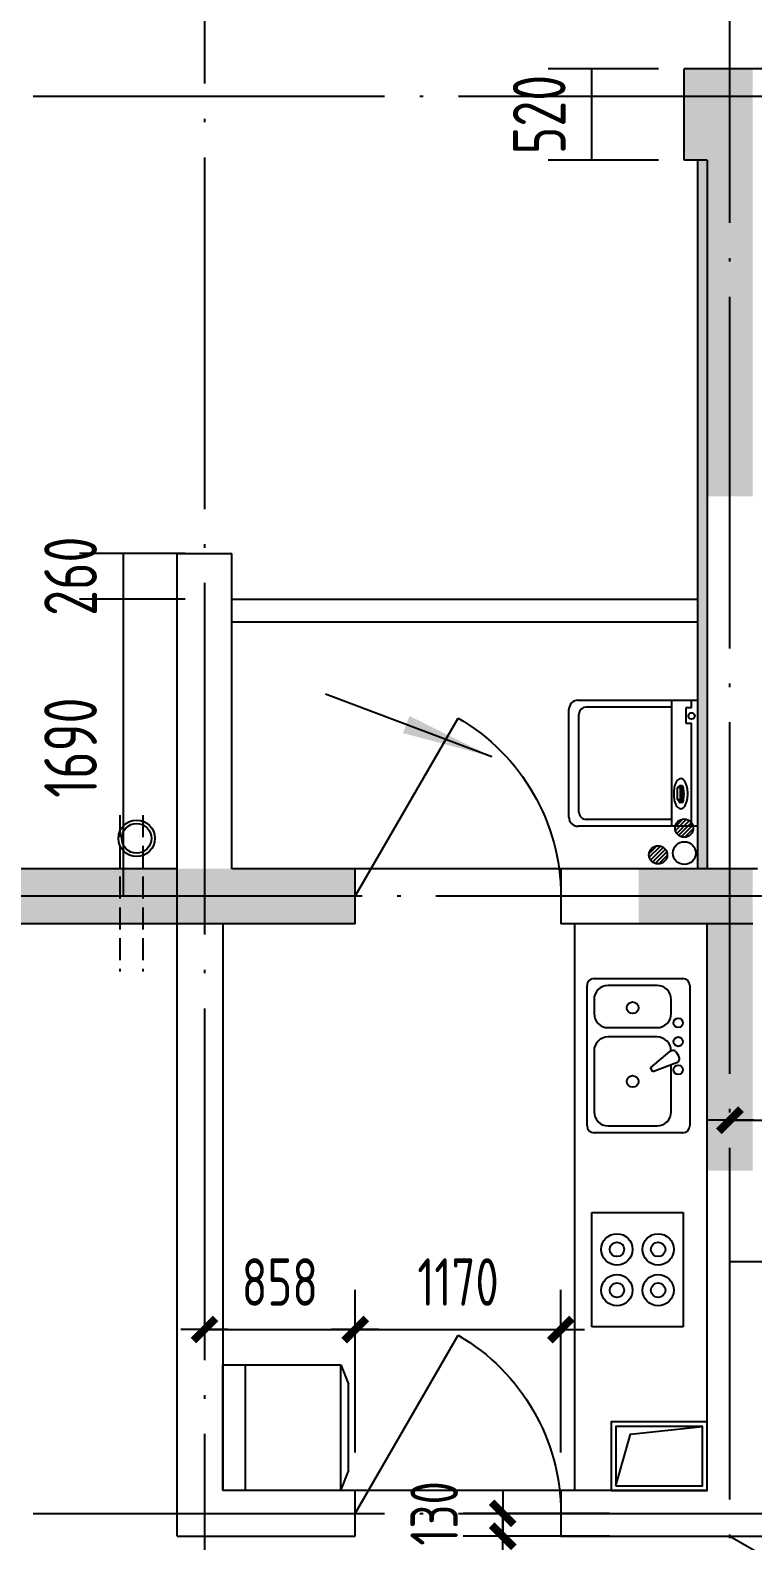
# Model space of a CAD drawing. Extents: x -726032 to 135930, y -151624 to 587044.
# Drawn here: x -586915 to -582804, y 564114 to 572705 of the extents above; entities that cross this region are included whole.
import ezdxf
from ezdxf.enums import TextEntityAlignment as Align

# ---------------------------------------------------------------- set-up
doc = ezdxf.new("R2010")
doc.units = 0
doc.header["$LTSCALE"] = 1000
doc.header["$MEASUREMENT"] = 0
doc.linetypes.add('DASH', pattern=[0.35, 0.25, -0.1])
doc.linetypes.add('DOTE', pattern=[2.42, 2, -0.2, 0.02, -0.2])
doc.layers.get('0').update_dxf_attribs({"linetype": 'CONTINUOUS'})
doc.layers.get('DEFPOINTS').update_dxf_attribs({"color": 1, "linetype": 'CONTINUOUS'})
for name, color, linetype in [('COLUMN', 170, 'CONTINUOUS'), ('DOTE', 8, 'DOTE'), ('GROUND', 45, 'CONTINUOUS'), ('JIAJU', 252, 'CONTINUOUS'), ('LVTRY', 6, 'CONTINUOUS'), ('PUB_DIM', 245, 'CONTINUOUS'), ('ROOF', 4, 'CONTINUOUS'), ('TOTHER', 7, 'CONTINUOUS'), ('WALL', 255, 'CONTINUOUS'), ('WINDOW', 155, 'CONTINUOUS'), ('WINDOW_TEXT', 7, 'CONTINUOUS'), ('空调', 245, 'CONTINUOUS'), ('雨水管', 20, 'CONTINUOUS')]:
    doc.layers.add(name, color=color, linetype=linetype)
doc.styles.add('DIM_FONT', font='isocp.shx', dxfattribs={"width": 0.8})
doc.styles.add('SIMPLEX', font='SIMPLEX.SHX')
doc.dimstyles.new('DIMA', dxfattribs={"dimtxt": 300, "dimasz": 1, "dimexe": 250, "dimexo": 300, "dimgap": 150, "dimtad": 1, "dimdec": 0, "dimzin": 0, "dimdsep": 46, "dimtxsty": 'DIM_FONT', "dimcen": 0.09, "dimse1": 1, "dimclrt": 142, "dimadec": 0, "dimazin": 0, "dimtfac": 1, "dimtdec": 0, "dimtix": 1, "dimtmove": 2, "dimatfit": 3, "dimfxl": 1, "dimtolj": 1, "dimtzin": 0, "dimarcsym": 0})
doc.dimstyles.new('DIMB', dxfattribs={"dimtxt": 300, "dimasz": 1, "dimexe": 250, "dimexo": 300, "dimgap": 150, "dimtad": 1, "dimdec": 0, "dimzin": 0, "dimdsep": 46, "dimtxsty": 'DIM_FONT', "dimcen": 0.09, "dimse2": 1, "dimclrt": 142, "dimadec": 0, "dimazin": 0, "dimtfac": 1, "dimtdec": 0, "dimtix": 1, "dimtmove": 2, "dimatfit": 3, "dimfxl": 1, "dimtolj": 1, "dimtzin": 0, "dimarcsym": 0})
doc.dimstyles.new('DIMN', dxfattribs={"dimtxt": 300, "dimasz": 1, "dimexe": 250, "dimexo": 300, "dimgap": 150, "dimtad": 1, "dimdec": 0, "dimzin": 0, "dimdsep": 46, "dimtxsty": 'DIM_FONT', "dimcen": 0.09, "dimclrt": 142, "dimadec": 0, "dimazin": 0, "dimtfac": 1, "dimtdec": 0, "dimtix": 1, "dimtmove": 2, "dimatfit": 3, "dimfxl": 1, "dimtolj": 1, "dimtzin": 0, "dimarcsym": 0})

# ---------------------------------------------------------------- blocks, each defined once
blk = doc.blocks.new('M_E29JIV')
at = {"color": 0, "linetype": 'ByBlock'}
for p, q in [((30.7, 337.5), (419.3, 337.5)), ((0, -306.8), (0, 306.8)), ((358, 306.8), (143.2, 306.8)), ((450, 306.8), (450, -306.8)), ((81.8, 245.5), (81.8, 40)), ((419.3, -20.5), (419.3, 245.5)), ((58.9, 31.4), (162.5, 70.2)), ((162.5, 70.2), (172.8, 52.5)), ((48.4, 2), (56.6, -12.3)), ((172.8, 52.5), (87.3, -17.8)), ((143.2, -81.8), (358, -81.8)), ((358, -122.7), (143.2, -122.7)), ((81.8, -184.1), (81.8, -245.5)), ((419.3, -245.5), (419.3, -184.1)), ((143.2, -306.8), (358, -306.8)), ((419.3, -337.5), (30.7, -337.5))]:
    blk.add_line(p, q, dxfattribs=at)
for centre, radius in [((250.6, 112.5), 25.6), ((51.1, 61.4), 20.5), ((51.1, -61.4), 20.5), ((51.1, -143.2), 20.5), ((250.6, -209.7), 25.6)]:
    blk.add_circle(centre, radius, dxfattribs=at)
for centre, radius, start, end in [((30.7, 306.8), 30.7, 90, 180), ((419.3, 306.8), 30.7, 0, 90), ((143.2, 245.5), 61.4, 90, 180), ((358, 245.5), 61.4, 0, 90), ((66.1, 12.3), 20.5, 110.53768, 210), ((74.3, -2), 20.5, 210, 309.46232), ((143.2, -20.5), 61.4, 180, 270), ((358, -20.5), 61.4, 270, 0), ((143.2, -184.1), 61.4, 90, 180), ((358, -184.1), 61.4, 0, 90), ((143.2, -245.5), 61.4, 180, 270), ((358, -245.5), 61.4, 270, 0), ((30.7, -306.8), 30.7, 180, 270), ((419.3, -306.8), 30.7, 270, 0)]:
    blk.add_arc(centre, radius, start, end, dxfattribs=at)
at = {"style": 'DIM_FONT', "width": 0.8, "flags": 9}
for tag in ['XSIZE', 'YSIZE']:
    blk.add_attdef(tag, (0, 0), '', height=0.5, dxfattribs=at)
blk = doc.blocks.new('M_E21')
for p, q in [((-250.1, 0), (250.1, 0)), ((-250.1, -400.1), (-250.1, 0)), ((250.1, 0), (250.1, -400.1)), ((250.1, -400.1), (-250.1, -400.1))]:
    blk.add_line(p, q)
at = {"layer": 'TOTHER', "linetype": 'Continuous'}
for centre, radius in [((-89.3, -109.8), 68.5), ((89.3, -109.8), 68.5), ((-89.3, -109.8), 31.6), ((89.3, -109.8), 31.6), ((-89.3, -290.2), 68.5), ((-89.3, -290.2), 31.6), ((89.3, -290.2), 68.5), ((89.3, -290.2), 31.6)]:
    blk.add_circle(centre, radius, dxfattribs=at)
at = {"width": 0.8, "flags": 9}
for tag in ['XSIZE', 'YSIZE']:
    blk.add_attdef(tag, (0, 0), '', height=0.5, dxfattribs=at)
blk = doc.blocks.new('_DBLK')
blk.add_line((-0.5, 0), (0, -0.866))
blk.add_arc((-0.5, 0), 1, 300, 0)
at = {"layer": 'WINDOW_TEXT', "style": 'SIMPLEX', "flags": 9}
blk.add_attdef('A', text='', height=1, dxfattribs=at).set_placement((0, 1.5), align=Align.MIDDLE)
blk = doc.blocks.new('M_E20')
for p, q in [((345, 0), (-345, 0)), ((-302.4, -35.8), (-345, -35.8)), ((-302.4, -35), (-302.4, -65.6)), ((-302.4, -65.6), (-219.3, -65.6)), ((-219.3, -65.6), (-219.3, -35)), ((345, -35.8), (-219.3, -35.8)), ((-307.3, -144.3), (-307.3, -611)), ((123, -86.9), (123.1, -98.6)), ((133.5, -96.3), (133.5, -112.9)), ((198.1, -96.3), (133.5, -96.3)), ((133.5, -112.9), (198.1, -112.9)), ((198.1, -112.9), (198.1, -96.3)), ((214.8, -88), (214.8, -98.5)), ((307.3, -144.3), (307.3, -611)), ((267.3, -651), (-267.3, -651))]:
    blk.add_line(p, q)
blk.add_lwpolyline([(83.3, -94.4, 0.185158), (88.2, -107.2, 0.102042), (107.7, -121.5, 0.060862), (132.7, -129.5, 0.047173), (166.5, -132.7, 0.047173), (200.2, -129.5, 0.060862), (225.3, -121.5, 0.102042), (244.7, -107.2, 0.185158), (249.6, -94.4, 0.185158), (244.7, -81.7, 0.102042), (225.3, -67.3, 0.060862), (200.2, -59.3, 0.047173), (166.5, -56.1, 0.047173), (132.7, -59.3, 0.060862), (107.7, -67.3, 0.102042), (88.2, -81.7, 0.185158)], format="xyb", close=True)
for points in [[(214.8, -88, 0.259034), (212.9, -84.6, 0.076276), (201.4, -79.7, 0.036515), (187.8, -77.2, 0.026615), (169, -76.2, 0.026615), (150.1, -77.2, 0.036515), (136.6, -79.7, 0.076276), (125, -84.6, 0.259034), (123.1, -88, 0.078462), (123.3, -89.3, 0.056762)], [(214.8, -98.5, 0.259034), (212.9, -95.1, 0.076276), (201.4, -90.2, 0.036515), (187.8, -87.7, 0.026615), (169, -86.7, 0.026615), (150.1, -87.7, 0.036515), (136.6, -90.2, 0.076276), (125, -95.1, 0.259034), (123.1, -98.5, 0.259034), (125, -102, 0.056762), (133.5, -106, 0.036515)], [(198.1, -107.7, 0.008736), (201.4, -106.9, 0.076276), (212.9, -102, 0.259034), (214.8, -98.5, 0.259034)]]:
    blk.add_lwpolyline(points, format="xyb")
blk.add_circle((-258.7, -35), 17.5)
for centre, start, end in [((-267.3, -611), 180, 270), ((267.3, -611), 270, 0)]:
    blk.add_arc(centre, 40, start, end)
at = {"layer": 'TOTHER', "linetype": 'Continuous'}
for p, q in [((-345, -655.8), (-345, 0)), ((345, 0), (345, -655.8)), ((-345, -144.7), (345, -144.7)), ((295, -705.8), (-295, -705.8))]:
    blk.add_line(p, q, dxfattribs=at)
for centre, start, end in [((-295, -655.8), 180, 270), ((295, -655.8), 270, 0)]:
    blk.add_arc(centre, 50, start, end, dxfattribs=at)
at = {"width": 0.8, "flags": 9}
for tag in ['XSIZE', 'YSIZE']:
    blk.add_attdef(tag, (0, 0), '', height=0.5, dxfattribs=at)
blk = doc.blocks.new('_DIMX')
blk.add_line((-150, 0), (150, 0))
at = {"const_width": 50}
blk.add_lwpolyline([(-70, -70), (70, 70)], dxfattribs=at)
blk = doc.blocks.new('*D1999')
at = {"layer": 'DEFPOINTS', "color": 0, "transparency": 16777216}
for p in [(-581893.9, 566505.8), (-582933.9, 565829.5), (-581893.9, 565829.5)]:
    blk.add_point(p, dxfattribs=at)
at = {"layer": 'PUB_DIM', "color": 0, "lineweight": -2, "transparency": 16777216}
for p, q in [((-581893.9, 566099.5), (-581893.9, 566730.8)), ((-582933, 566505.8), (-581894.8, 566505.8))]:
    blk.add_line(p, q, dxfattribs=at)
at = {"layer": 'PUB_DIM', "color": 0, "lineweight": -2, "transparency": 16777216, "xscale": 0.9, "yscale": 0.9, "zscale": 0.9, "rotation": 180}
blk.add_blockref('_DIMX', (-582933.9, 566505.8), dxfattribs=at)
at = {"layer": 'PUB_DIM', "color": 0, "lineweight": -2, "transparency": 16777216, "xscale": 0.9, "yscale": 0.9, "zscale": 0.9}
blk.add_blockref('_DIMX', (-581893.9, 566505.8), dxfattribs=at)
at = {"layer": 'PUB_DIM', "color": 142, "transparency": 16777216, "insert": (-582413.9, 566775.8), "char_height": 270, "attachment_point": 5, "style": 'DIM_FONT'}
blk.add_mtext('\\A1;1040', dxfattribs=at)
blk = doc.blocks.new('*D2001')
at = {"layer": 'DEFPOINTS', "color": 0, "transparency": 16777216}
for p in [(-584226.6, 564139.5), (-583350, 564139.5), (-583350, 562839.5)]:
    blk.add_point(p, dxfattribs=at)
at = {"layer": 'PUB_DIM', "color": 0, "lineweight": -2, "transparency": 16777216}
for p, q in [((-583620, 564139.5), (-584451.6, 564139.5)), ((-584226.6, 562840.4), (-584226.6, 564138.6))]:
    blk.add_line(p, q, dxfattribs=at)
at = {"layer": 'PUB_DIM', "color": 0, "lineweight": -2, "transparency": 16777216, "xscale": 0.9, "yscale": 0.9, "zscale": 0.9}
for p, rotation in [((-584226.6, 564139.5), 90), ((-584226.6, 562839.5), 270)]:
    blk.add_blockref('_DIMX', p, dxfattribs=dict(at, rotation=rotation))
at = {"layer": 'PUB_DIM', "color": 142, "transparency": 16777216, "insert": (-584496.6, 563489.5), "char_height": 270, "attachment_point": 5, "rotation": 90, "style": 'DIM_FONT'}
blk.add_mtext('\\A1;1300', dxfattribs=at)
blk = doc.blocks.new('*D2002')
at = {"layer": 'DEFPOINTS', "color": 0, "transparency": 16777216}
for p in [(-584226.6, 564269.5), (-583350, 564269.5), (-583350, 564139.5)]:
    blk.add_point(p, dxfattribs=at)
at = {"layer": 'PUB_DIM', "color": 0, "lineweight": -2, "transparency": 16777216}
for p, q in [((-583620, 564269.5), (-584451.6, 564269.5)), ((-584226.6, 564270.4), (-584226.6, 564271.3)), ((-584226.6, 564139.5), (-584226.6, 564269.5)), ((-584226.6, 564138.6), (-584226.6, 564137.7))]:
    blk.add_line(p, q, dxfattribs=at)
at = {"layer": 'PUB_DIM', "color": 0, "lineweight": -2, "transparency": 16777216, "xscale": 0.9, "yscale": 0.9, "zscale": 0.9}
for p, rotation in [((-584226.6, 564269.5), 270), ((-584226.6, 564139.5), 90)]:
    blk.add_blockref('_DIMX', p, dxfattribs=dict(at, rotation=rotation))
at = {"layer": 'PUB_DIM', "color": 142, "transparency": 16777216, "insert": (-584616.7, 564269.5), "char_height": 270, "attachment_point": 5, "rotation": 90, "style": 'DIM_FONT'}
blk.add_mtext('\\A1;130', dxfattribs=at)
blk = doc.blocks.new('A$C593B1C2D')
at = {"layer": 'JIAJU'}
for p, q in [((0, 550), (0, 32.5)), ((550, 550), (0, 550)), ((550, 32.5), (550, 550)), ((550, 450), (0, 450)), ((0, 32.5), (84.2, 0)), ((550, 32.5), (0, 32.5)), ((465.8, 0), (84.2, 0)), ((550, 32.5), (465.8, 0))]:
    blk.add_line(p, q, dxfattribs=at)
blk = doc.blocks.new('A$C52343C9C')
at = {"layer": 'JIAJU', "rotation": 2.050917305024764e-05}
blk.add_blockref('A$C593B1C2D', (0, 0), dxfattribs=at)
blk = doc.blocks.new('A$C47CE1419')
at = {"layer": 'JIAJU', "xscale": -1, "rotation": 90}
blk.add_blockref('A$C52343C9C', (550, 550), dxfattribs=at)
blk = doc.blocks.new('*D2008')
at = {"layer": 'DEFPOINTS', "color": 0, "transparency": 16777216}
for p in [(-585065.8, 565315.3), (-585923.8, 564345.9), (-585065.8, 564345.9)]:
    blk.add_point(p, dxfattribs=at)
at = {"layer": 'PUB_DIM', "color": 0, "lineweight": -2, "transparency": 16777216}
for p, q in [((-585065.8, 564615.9), (-585065.8, 565540.3)), ((-585922.9, 565315.3), (-585066.7, 565315.3))]:
    blk.add_line(p, q, dxfattribs=at)
at = {"layer": 'PUB_DIM', "color": 0, "lineweight": -2, "transparency": 16777216, "xscale": 0.9, "yscale": 0.9, "zscale": 0.9, "rotation": 180}
blk.add_blockref('_DIMX', (-585923.8, 565315.3), dxfattribs=at)
at = {"layer": 'PUB_DIM', "color": 0, "lineweight": -2, "transparency": 16777216, "xscale": 0.9, "yscale": 0.9, "zscale": 0.9}
blk.add_blockref('_DIMX', (-585065.8, 565315.3), dxfattribs=at)
at = {"layer": 'PUB_DIM', "color": 142, "transparency": 16777216, "insert": (-585494.8, 565585.3), "char_height": 270, "attachment_point": 5, "style": 'DIM_FONT'}
blk.add_mtext('\\A1;858', dxfattribs=at)
blk = doc.blocks.new('*D2009')
at = {"layer": 'DEFPOINTS', "color": 0, "transparency": 16777216}
for p in [(-583895.8, 565315.3), (-585065.8, 564345.9), (-583895.8, 564345.9)]:
    blk.add_point(p, dxfattribs=at)
at = {"layer": 'PUB_DIM', "color": 0, "lineweight": -2, "transparency": 16777216}
for p, q in [((-583895.8, 564615.9), (-583895.8, 565540.3)), ((-585064.9, 565315.3), (-583896.7, 565315.3))]:
    blk.add_line(p, q, dxfattribs=at)
at = {"layer": 'PUB_DIM', "color": 0, "lineweight": -2, "transparency": 16777216, "xscale": 0.9, "yscale": 0.9, "zscale": 0.9, "rotation": 180}
blk.add_blockref('_DIMX', (-585065.8, 565315.3), dxfattribs=at)
at = {"layer": 'PUB_DIM', "color": 0, "lineweight": -2, "transparency": 16777216, "xscale": 0.9, "yscale": 0.9, "zscale": 0.9}
blk.add_blockref('_DIMX', (-583895.8, 565315.3), dxfattribs=at)
at = {"layer": 'PUB_DIM', "color": 142, "transparency": 16777216, "insert": (-584480.8, 565585.3), "char_height": 270, "attachment_point": 5, "style": 'DIM_FONT'}
blk.add_mtext('\\A1;1170', dxfattribs=at)
blk = doc.blocks.new('*D3646')
at = {"layer": 'DEFPOINTS', "color": 0, "transparency": 16777216}
for p in [(-585733.1, 569469.5), (-586385.5, 567779.5), (-585733.1, 567779.5)]:
    blk.add_point(p, dxfattribs=at)
at = {"layer": 'PUB_DIM', "color": 0, "lineweight": -2, "transparency": 16777216}
for p, q in [((-586033.1, 569469.5), (-586635.5, 569469.5)), ((-586385.5, 569468.5), (-586385.5, 567780.5))]:
    blk.add_line(p, q, dxfattribs=at)
at = {"layer": 'PUB_DIM', "color": 0, "transparency": 16777216}
for points in [[(-586385.7, 569468.5), (-586385.3, 569468.5), (-586385.5, 569469.5)], [(-586385.7, 567780.5), (-586385.3, 567780.5), (-586385.5, 567779.5)]]:
    blk.add_solid(points, dxfattribs=at)
at = {"layer": 'PUB_DIM', "color": 142, "transparency": 16777216, "insert": (-586685.5, 568624.5), "char_height": 300, "attachment_point": 5, "rotation": 90, "style": 'DIM_FONT'}
blk.add_mtext('\\A1;1690', dxfattribs=at)
blk = doc.blocks.new('*D797')
at = {"layer": 'DEFPOINTS', "color": 0, "transparency": 16777216}
for p in [(-585733.1, 569729.5), (-586385.5, 569469.5), (-585733.1, 569469.5)]:
    blk.add_point(p, dxfattribs=at)
at = {"layer": 'PUB_DIM', "color": 0, "lineweight": -2, "transparency": 16777216}
for p, q in [((-586033.1, 569729.5), (-586635.5, 569729.5)), ((-586385.5, 569730.5), (-586385.5, 569731.5)), ((-586385.5, 569729.5), (-586385.5, 569469.5)), ((-586033.1, 569469.5), (-586635.5, 569469.5)), ((-586385.5, 569468.5), (-586385.5, 569467.5))]:
    blk.add_line(p, q, dxfattribs=at)
at = {"layer": 'PUB_DIM', "color": 0, "transparency": 16777216}
for points in [[(-586385.7, 569730.5), (-586385.3, 569730.5), (-586385.5, 569729.5)], [(-586385.7, 569468.5), (-586385.3, 569468.5), (-586385.5, 569469.5)]]:
    blk.add_solid(points, dxfattribs=at)
at = {"layer": 'PUB_DIM', "color": 142, "transparency": 16777216, "insert": (-586685.5, 569599.5), "char_height": 300, "attachment_point": 5, "rotation": 90, "style": 'DIM_FONT'}
blk.add_mtext('\\A1;260', dxfattribs=at)
blk = doc.blocks.new('*D807')
at = {"layer": 'DEFPOINTS', "color": 0, "transparency": 16777216}
for p in [(-582933.9, 573680.2), (-583193.9, 572485.5), (-582933.9, 572485.5)]:
    blk.add_point(p, dxfattribs=at)
at = {"layer": 'PUB_DIM', "color": 0, "lineweight": -2, "transparency": 16777216}
for p, q in [((-583193.9, 572785.5), (-583193.9, 573930.2)), ((-582933.9, 572785.5), (-582933.9, 573930.2)), ((-583194.9, 573680.2), (-583195.9, 573680.2)), ((-583193.9, 573680.2), (-582933.9, 573680.2)), ((-582932.9, 573680.2), (-582931.9, 573680.2))]:
    blk.add_line(p, q, dxfattribs=at)
at = {"layer": 'PUB_DIM', "color": 0, "transparency": 16777216}
for points in [[(-583194.9, 573680.3), (-583194.9, 573680), (-583193.9, 573680.2)], [(-582932.9, 573680.3), (-582932.9, 573680), (-582933.9, 573680.2)]]:
    blk.add_solid(points, dxfattribs=at)
at = {"layer": 'PUB_DIM', "color": 142, "transparency": 16777216, "insert": (-583017.9, 574194.8), "char_height": 300, "attachment_point": 5, "style": 'DIM_FONT'}
blk.add_mtext('\\A1;260', dxfattribs=at)
blk = doc.blocks.new('*D808')
at = {"layer": 'DEFPOINTS', "color": 0, "transparency": 16777216}
for p in [(-583718.8, 572485.5), (-583039.5, 572485.5), (-583039.5, 571965.5)]:
    blk.add_point(p, dxfattribs=at)
at = {"layer": 'PUB_DIM', "color": 0, "lineweight": -2, "transparency": 16777216}
for p, q in [((-583339.5, 572485.5), (-583968.8, 572485.5)), ((-583718.8, 572486.5), (-583718.8, 572487.5)), ((-583718.8, 571965.5), (-583718.8, 572485.5)), ((-583339.5, 571965.5), (-583968.8, 571965.5)), ((-583718.8, 571964.5), (-583718.8, 571963.5))]:
    blk.add_line(p, q, dxfattribs=at)
at = {"layer": 'PUB_DIM', "color": 0, "transparency": 16777216}
for points in [[(-583719, 572486.5), (-583718.7, 572486.5), (-583718.8, 572485.5)], [(-583719, 571964.5), (-583718.7, 571964.5), (-583718.8, 571965.5)]]:
    blk.add_solid(points, dxfattribs=at)
at = {"layer": 'PUB_DIM', "color": 142, "transparency": 16777216, "insert": (-584018.9, 572225.5), "char_height": 300, "attachment_point": 5, "rotation": 90, "style": 'DIM_FONT'}
blk.add_mtext('\\A1;520', dxfattribs=at)
blk = doc.blocks.new('_ARROW')
blk.add_solid([(0, 0), (-1, 0.1), (-1, -0.1)])

msp = doc.modelspace()

# ---------------------------------------------------------------- hatches: boundary and pattern name
at = {"layer": 'ROOF'}
h = msp.add_hatch(dxfattribs=at)
h.set_pattern_fill('DOTS', color=256, scale=390, style=0)
h.set_pattern_definition([(0, (-596413.966, 158961.31), (12.1875, 24.375), [0, -24.375])])
h.paths.add_polyline_path([(-583115.9, 567935.5), (-583063.9, 567935.5), (-583063.9, 571965.5), (-583115.9, 571965.5)])
at = {"layer": '雨水管'}
h = msp.add_hatch(dxfattribs=at)
h.set_pattern_fill('ANSI31', color=256, scale=130, style=0)
h.set_pattern_definition([(45, (-1103950.079, 910198.765), (-11.4904852, 11.4904852), [])])
h.paths.add_polyline_path([(-583246.3, 568167, 1), (-583142.3, 568167, 1)])
h = msp.add_hatch(dxfattribs=at)
h.set_pattern_fill('ANSI31', color=256, scale=130, style=0)
h.set_pattern_definition([(45, (-1104098.392, 910046.808), (-11.4904852, 11.4904852), [])])
h.paths.add_polyline_path([(-583394.6, 568015, 1), (-583290.6, 568015, 1)])

# ---------------------------------------------------------------- linework, layer by layer
at = {"layer": 'COLUMN'}
for points in [[(-583193.9, 572485.5), (-583193.9, 571965.5), (-582803.9, 572485.5), (-583063.9, 571965.5)], [(-583063.9, 571965.5), (-583063.9, 570054.5), (-582803.9, 572485.5), (-582803.9, 570054.5)], [(-587353.9, 567935.5), (-587353.9, 567623.5), (-585065.9, 567935.5), (-585065.9, 567623.5)], [(-583453.9, 567935.5), (-583453.9, 567623.5), (-582803.9, 567935.5), (-583063.9, 567623.5)], [(-583063.9, 567623.5), (-583063.9, 566219.5), (-582803.9, 567935.5), (-582803.9, 566219.5)]]:
    msp.add_solid(points, dxfattribs=at)
at = {"layer": 'DOTE'}
for p, q in [((-585923.9, 574401.4), (-585923.9, 546557.4)), ((-582933.9, 561929.5), (-582933.9, 574401.4)), ((-615939.2, 572329.5), (-546307.4, 572329.5)), ((-546307.4, 567779.5), (-615991.2, 567779.5)), ((-579553.9, 565699.5), (-582933.9, 565699.5)), ((-615939.2, 564269.5), (-546307.4, 564269.5))]:
    msp.add_line(p, q, dxfattribs=at)
at = {"layer": 'GROUND'}
for p, q in [((-583895.9, 567935.5), (-585065.9, 567935.5)), ((-583895.9, 564399.5), (-585065.9, 564399.5))]:
    msp.add_line(p, q, dxfattribs=at)
at = {"layer": 'LVTRY'}
msp.add_line((-583817.9, 567623.5), (-583817.9, 564399.5), dxfattribs=at)
for points in [[(-583609.9, 564399.5), (-583063.9, 564399.5), (-583063.9, 564789.5), (-583609.9, 564789.5)], [(-583583.9, 564425.5), (-583089.9, 564425.5), (-583089.9, 564763.5), (-583583.9, 564763.5)]]:
    msp.add_lwpolyline(points, close=True, dxfattribs=at)
msp.add_lwpolyline([(-583583.9, 564425.5), (-583499.3, 564720), (-583089.9, 564763.5)], dxfattribs=at)
at = {"layer": 'ROOF'}
for p, q in [((-583115.9, 567935.5), (-583115.9, 571965.5)), ((-585767.9, 569469.5), (-583115.9, 569469.5)), ((-585767.9, 569339.5), (-583115.9, 569339.5))]:
    msp.add_line(p, q, dxfattribs=at)
at = {"layer": 'WALL'}
for p, q in [((-583193.9, 571965.5), (-583193.9, 572485.5)), ((-582023.9, 572485.5), (-583193.9, 572485.5)), ((-583063.9, 571965.5), (-583193.9, 571965.5)), ((-583063.9, 571965.5), (-583063.9, 567935.5)), ((-586079.9, 569729.5), (-585767.9, 569729.5)), ((-586079.9, 564139.5), (-586079.9, 569729.5)), ((-585767.9, 567935.5), (-585767.9, 569729.5)), ((-586079.9, 567935.5), (-587353.9, 567935.5)), ((-585065.9, 567935.5), (-585767.9, 567935.5)), ((-585065.9, 567623.5), (-585065.9, 567935.5)), ((-583895.9, 567935.5), (-583895.9, 567623.5)), ((-582777.9, 567935.5), (-583895.9, 567935.5)), ((-585065.9, 567623.5), (-587353.9, 567623.5)), ((-585819.9, 567623.5), (-585819.9, 564399.5)), ((-582803.9, 567623.5), (-583895.9, 567623.5)), ((-583063.9, 564399.5), (-583063.9, 567623.5)), ((-585065.9, 564399.5), (-585819.9, 564399.5)), ((-585065.9, 564139.5), (-585065.9, 564399.5)), ((-583895.9, 564399.5), (-583895.9, 564139.5)), ((-583063.9, 564399.5), (-583895.9, 564399.5)), ((-586079.9, 564139.5), (-585065.9, 564139.5)), ((-583895.9, 564139.5), (-581815.9, 564139.5))]:
    msp.add_line(p, q, dxfattribs=at)
at = {"layer": '空调', "linetype": 'DASH', "ltscale": 0.5}
for p, q in [((-586404.9, 568241.3), (-586404.9, 567351.9)), ((-586274.9, 568241.3), (-586274.9, 567351.9))]:
    msp.add_line(p, q, dxfattribs=at)
at = {"layer": '雨水管'}
msp.add_lwpolyline([(-584289, 568573.1), (-585234.5, 568928.2)], dxfattribs=at)
for centre, radius in [((-586309.8, 568108.9), 104), ((-586309.8, 568108.9), 84.5), ((-583194.3, 568167), 52), ((-583342.6, 568015), 52), ((-583193.2, 568024.8), 65)]:
    msp.add_circle(centre, radius, dxfattribs=at)

# ---------------------------------------------------------------- block references
at = {"layer": 'LVTRY'}
for name, p, xscale, yscale, zscale, rotation in [('M_E20', (-583115.9, 568536), 1.039999999993597, 1.039999999993597, 1.039999999993597, 270), ('M_E29JIV', (-583161.9, 566872.7), 1.299999999999272, 1.299999999999272, 1.299999999999272, 180), ('M_E21', (-583199.7, 565654.9), 1.30000000000291, 1.30000000000291, 1.30000000000291, 270)]:
    msp.add_blockref(name, p, dxfattribs=dict(at, xscale=xscale, yscale=yscale, zscale=zscale, rotation=rotation))
at = {"layer": 'LVTRY', "xscale": 1.299999999999272, "yscale": 1.299999999999272, "zscale": 1.299999999999272}
msp.add_blockref('A$C47CE1419', (-585819.9, 564399.5), dxfattribs=at)
at = {"layer": 'WINDOW'}
for p, xscale, yscale, zscale, rotation in [((-584480.9, 567779.5), -1170, 1170, 1170, 180), ((-584480.9, 564269.5), -1170, 1170, 1170, 180), ((-582933.9, 563489.5), 1300, -1300, 1300, 270)]:
    msp.add_blockref('_DBLK', p, dxfattribs=dict(at, xscale=xscale, yscale=yscale, zscale=zscale, rotation=rotation))
at = {"layer": '雨水管', "xscale": 519.9999999999982, "yscale": 519.9999999999982, "zscale": 519.9999999999982, "rotation": 339.4141290930005}
msp.add_blockref('_ARROW', (-584289, 568573.1), dxfattribs=at)

# ---------------------------------------------------------------- dimensions: what is measured, and where the dimension line sits
at = {"layer": 'PUB_DIM'}
dim = msp.add_linear_dim(base=(-582933.9, 573680.2), p1=(-583193.9, 572485.5), p2=(-582933.9, 572485.5), angle=180, dimstyle='DIMN', dxfattribs=at)
dim.commit()
dim.dimension.update_dxf_attribs({"geometry": '*D807', "text_midpoint": (-583017.9, 574194.8), "dimtype": 160})
for base, p1, p2, angle, dimstyle, picture, middle in [((-583718.8, 572485.5), (-583039.5, 571965.5), (-583039.5, 572485.5), 270, 'DIMN', '*D808', (-584018.9, 572225.5)), ((-586385.5, 569469.5), (-585733.1, 569729.5), (-585733.1, 569469.5), 90, 'DIMN', '*D797', (-586685.5, 569599.5)), ((-586385.5, 567779.5), (-585733.1, 569469.5), (-585733.1, 567779.5), 90, 'DIMB', '*D3646', (-586685.5, 568624.5))]:
    dim = msp.add_linear_dim(base=base, p1=p1, p2=p2, angle=angle, dimstyle=dimstyle, dxfattribs=at)
    dim.commit()
    dim.dimension.update_dxf_attribs({"geometry": picture, "text_midpoint": middle})
for p1, p2, distance, picture, middle in [((-582933.9, 565829.5), (-581893.9, 565829.5), 676.3, '*D1999', (-582413.9, 566775.8)), ((-585923.8, 564345.9), (-585065.8, 564345.9), 969.4, '*D2008', (-585494.8, 565585.3)), ((-585065.8, 564345.9), (-583895.8, 564345.9), 969.4, '*D2009', (-584480.8, 565585.3)), ((-583350, 562839.5), (-583350, 564139.5), 876.7, '*D2001', (-584496.6, 563489.5))]:
    dim = msp.add_aligned_dim(p1=p1, p2=p2, distance=distance, dimstyle='DIMA', override={"dimscale": 0.9, "dimblk1": '_DIMX', "dimblk2": '_DIMX', "dimsah": 1}, dxfattribs=at)
    dim.commit()
    dim.dimension.update_dxf_attribs({"geometry": picture, "text_midpoint": middle})
dim = msp.add_linear_dim(base=(-584226.6, 564269.5), p1=(-583350, 564139.5), p2=(-583350, 564269.5), angle=90, dimstyle='DIMA', override={"dimscale": 0.9, "dimblk1": '_DIMX', "dimblk2": '_DIMX', "dimsah": 1}, dxfattribs=at)
dim.commit()
dim.dimension.update_dxf_attribs({"geometry": '*D2002', "text_midpoint": (-584616.7, 564269.5), "dimtype": 161})

doc.saveas('drawing.dxf')
